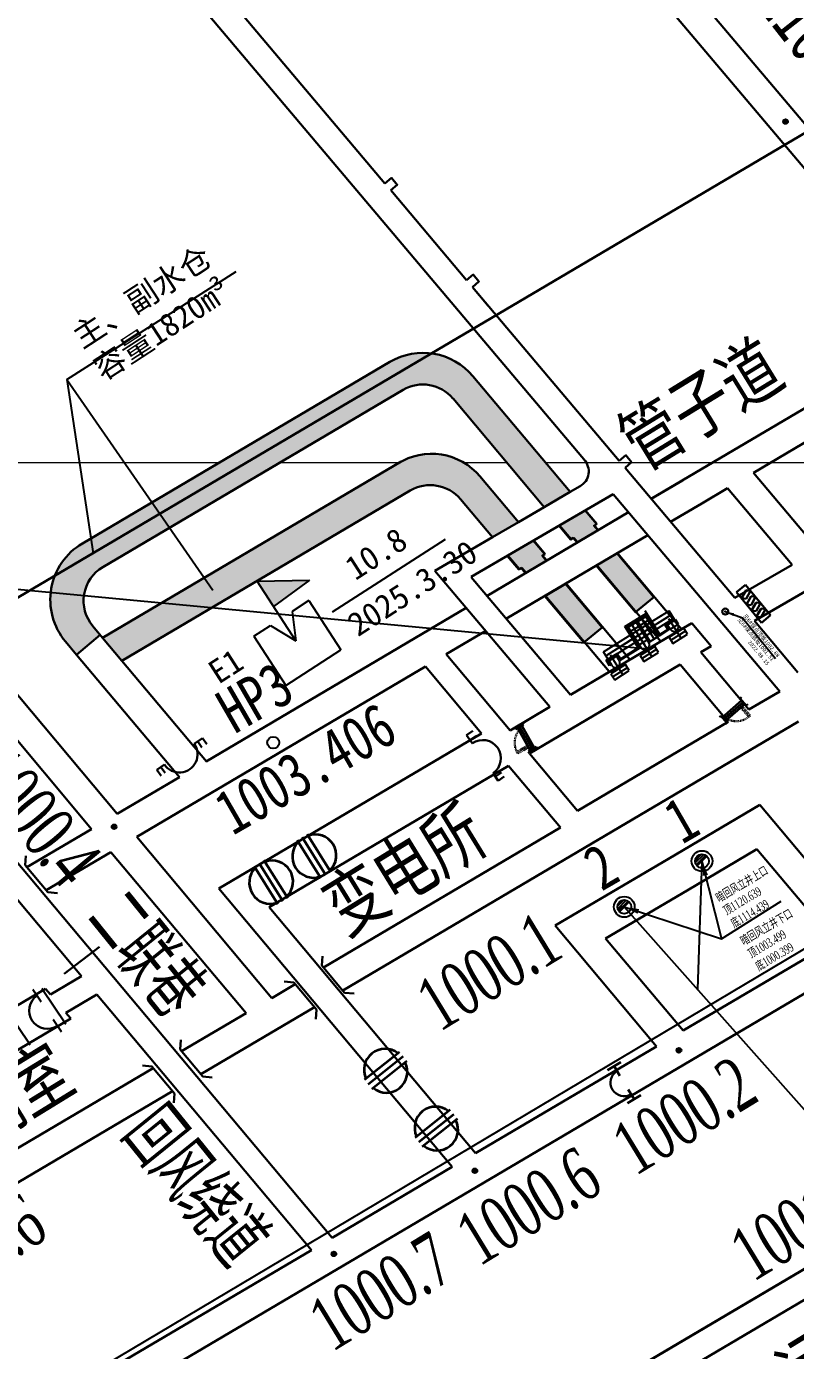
# Model space of a CAD drawing. Header units: millimetres. Extents: x 37412591 to 74834139, y 4258245 to 8527567.
# Drawn here: x 37415186.6 to 37415316.3, y 4259850.3 to 4260073.6 of the extents above; entities that cross this region are included whole.
import ezdxf
from ezdxf.enums import TextEntityAlignment as Align

# ---------------------------------------------------------------- set-up
doc = ezdxf.new("R2010")
doc.units = ezdxf.units.MM
for name, pattern in [('2X0_5', [2.5, 2, -0.5]), ('小点划线', [24, 20, -2, 0, -2]), ('小虚线', [3.5, 2, -1.5]), ('点划线', [46, 40, -3, 0, -3]), ('采区边界线', [15, 10, -2, 1, -2])]:
    doc.linetypes.add(name, pattern=pattern)
for name, color, linetype in [('0测量点名称', 7, 'Continuous'), ('16', 3, 'Continuous'), ('6号煤底板等高线', 7, 'Continuous'), ('GXYZ', 2, 'Continuous'), ('hyh井田开拓巷道', 7, 'Continuous'), ('JMD', 6, 'Continuous'), ('TK', 7, 'Continuous'), ('ZDH', 1, 'Continuous'), ('图例', 7, 'Continuous'), ('排水系统', 7, 'Continuous'), ('通风系统', 7, 'Continuous')]:
    doc.layers.add(name, color=color, linetype=linetype)
doc.layers.add('保安煤柱线', color=1, linetype='线圈线（保安煤柱线） ----0-----0----0-----0----0-----0--', lineweight=30)
doc.styles.get("Standard").update_dxf_attribs({"font": 'simfang.ttf', "width": 0.6667})
doc.styles.add('仿宋', font='', dxfattribs={"width": 0.707})
doc.styles.add('宋体', font='SimSun.ttf', dxfattribs={"height": 2})
doc.styles.add('标准', font='SimSun.ttf', dxfattribs={"width": 0.667})
doc.styles.get('仿宋').set_extended_font_data('FangSong_GB2312')
doc.linetypes.add('442', pattern='A,5,[175,AAA.SHX,S=1,R=90,X=0,Y=0],5', length=10)
doc.linetypes.add('447', pattern='A,8,-1,[148,AAA.SHX,S=1,R=0,X=0,Y=0],-1', length=10)
doc.linetypes.add('FENCELINE1', pattern='A,6.35,-2.54,[133,ltypeshp.shx,S=2.54,R=0,X=-2.54,Y=0],-2.54,25.4', length=36.83)
doc.linetypes.add('线圈线（保安煤柱线） ----0-----0----0-----0----0-----0--', pattern='A,14.5,-2,[133,ltypeshp.shx,S=0.5,R=0,X=0,Y=0],-3,25.4', length=44.9)
doc.dimstyles.new('ISO-25', dxfattribs={"dimtxt": 2.5, "dimasz": 2.5, "dimexe": 1.25, "dimexo": 0.625, "dimtad": 1, "dimtxsty": 'Standard', "dimcen": 2.5, "dimadec": 0, "dimazin": 0, "dimtfac": 1, "dimtmove": 0, "dimatfit": 3, "dimfxl": 1, "dimarcsym": 0})

# ---------------------------------------------------------------- blocks, each defined once
blk = doc.blocks.new('A$Cf50f979d')
h = blk.add_hatch(color=3)
h.dxf.hatch_style = 1
h.paths.add_polyline_path([(59.54, 45.69, -0.366455), (67.95, 44.25), (83.33, 25.93), (87.72, 28.49), (71.32, 48.01, 0.366547), (57.31, 50.41), (5.41, 19.79, 0.46352), (2.58, 3.25), (4.44, 1.02), (8.42, 4.37), (7.17, 5.87, -0.46352), (8.87, 15.79)])
h = blk.add_hatch(color=3)
h.dxf.hatch_style = 1
h.paths.add_polyline_path([(60.74, 28.7, -0.366574), (69.22, 27.25), (74.6, 20.85), (78.99, 23.4), (72.48, 31.14, 0.35592), (59.2, 33.6), (8.83, 3.88), (12.09, 0)])
h = blk.add_hatch(color=3)
h.dxf.hatch_style = 1
h.paths.add_polyline_path([(81.6, 20.29), (77.21, 17.74), (79.15, 15.43), (79.53, 15.75), (80.24, 14.91), (83.77, 16.92), (83.08, 17.75), (83.51, 18.01)])
h.paths.add_polyline_path([(92.25, 23.09), (90.33, 25.37), (85.95, 22.82), (87.88, 20.51), (88.32, 20.77), (88.97, 19.99), (92.47, 22.05), (91.81, 22.83)])
h = blk.add_hatch(color=3)
h.dxf.hatch_style = 1
h.paths.add_polyline_path([(87.03, 13.04), (83.54, 10.98), (90.15, 3.11), (93.21, 5.68)])
h.paths.add_polyline_path([(95.72, 18.17), (92.23, 16.11), (98.84, 8.24), (101.91, 10.81)])
at = {"color": 0, "lineweight": 30, "ltscale": 5}
blk.add_line((88.32, 20.77), (87.88, 20.51), dxfattribs=at)
blk.add_lwpolyline([(85.95, 22.82), (87.88, 20.51), (88.32, 20.77), (88.97, 19.99), (92.47, 22.05), (91.81, 22.83), (92.25, 23.09), (90.33, 25.37), (85.95, 22.82)])
at = {"elevation": -4909.12}
blk.add_lwpolyline([(77.21, 17.74), (79.15, 15.43), (79.53, 15.75), (80.24, 14.91), (83.77, 16.92), (83.08, 17.75), (83.51, 18.01), (81.6, 20.29), (77.21, 17.74)], dxfattribs=at)
at = {"color": 0, "lineweight": 30, "ltscale": 5, "elevation": 4910.12}
blk.add_lwpolyline([(92.23, 16.11), (98.84, 8.24), (101.91, 10.81), (95.72, 18.17), (92.23, 16.11)], dxfattribs=at)
at = {"color": 0, "lineweight": 30, "ltscale": 5}
blk.add_lwpolyline([(83.54, 10.98), (90.15, 3.11), (93.21, 5.68), (87.03, 13.04), (83.54, 10.98)], dxfattribs=at)
blk = doc.blocks.new('A$C0C37771A')
at = {"layer": 'JMD', "color": 1, "linetype": 'Continuous', "lineweight": 30}
for p, q in [((4.14, 4.68, -1.2), (3.39, 3.93, -1.2)), ((3.7, 4.24, -1.2), (4.25, 3.69, -1.2)), ((4.14, 4.68, -1.2), (4.69, 4.13, -1.2)), ((0.68, 1.22, -1.2), (0, 0.55, -1.2)), ((0, 0.55, -1.2), (0.54, 0, -1.2)), ((0.37, 0.91, -1.2), (0.91, 0.37, -1.2))]:
    blk.add_line(p, q, dxfattribs=at)
blk.add_arc((2.04, 2.58, -1.2), 1.92, 224.8776, 44.8776, dxfattribs=at)
blk = doc.blocks.new('A$C18BE6784')
at = {"layer": 'JMD', "linetype": 'Continuous', "lineweight": 30}
blk.add_hatch(color=30, dxfattribs=at).paths.add_polyline_path([(4.76, 3.31), (4.51, 3.62), (1.16, 0.82), (1.41, 0.52)])
at = {"layer": 'JMD', "color": 30, "linetype": '2X0_5', "lineweight": 30, "ltscale": 0.0001}
for p, q in [((0.25, 3.33, -0.01), (0, 3.13, -0.01)), ((1.33, 1.53, -0.01), (0, 3.13, -0.01)), ((1.58, 1.73, -0.01), (0.25, 3.33, -0.01))]:
    blk.add_line(p, q, dxfattribs=at)
at = {"layer": 'JMD', "color": 30, "linetype": 'Continuous', "lineweight": 30}
for p, q in [((4.24, 3.95, -0.01), (0.88, 1.15, -0.01)), ((4.51, 3.62, 0), (1.16, 0.82)), ((4.76, 3.31, -0.01), (1.41, 0.52, -0.01)), ((2.64, 2.08, -0.01), (2.38, 2.4, -0.01)), ((2.95, 2.34, -0.01), (2.68, 2.65, -0.01)), ((3.24, 2.58, -0.01), (2.98, 2.9, -0.01)), ((3.54, 2.83, -0.01), (3.27, 3.14, -0.01)), ((3.83, 3.07, -0.01), (3.57, 3.39, -0.01)), ((4.12, 3.32, -0.01), (3.86, 3.63, -0.01)), ((3.99, 4.24, 0), (4.19, 4.41, 0)), ((4.99, 3.05, 0), (3.99, 4.24, 0)), ((4.42, 3.56, -0.01), (4.15, 3.88, -0.01)), ((5.21, 3.23, 0), (4.99, 3.05, 0)), ((0.66, 1.42), (0.38, 1.18)), ((1.66, 0.22), (0.66, 1.42)), ((1.45, 1.09, -0.01), (1.19, 1.41, -0.01)), ((1.39, 0), (1.66, 0.22)), ((1.75, 1.33, -0.01), (1.48, 1.65, -0.01)), ((2.04, 1.58, -0.01), (1.78, 1.9, -0.01)), ((2.34, 1.82, -0.01), (2.07, 2.14, -0.01))]:
    blk.add_line(p, q, dxfattribs=at)
at = {"layer": 'JMD', "color": 30, "linetype": '2X0_5', "lineweight": 30, "ltscale": 0.0001}
blk.add_arc((2.3, 0.56, -0.01), 3.45, 63.0644, 126.468, dxfattribs=at)
blk = doc.blocks.new('A$C26DC1665')
at = {"layer": 'JMD', "color": 5, "linetype": 'Continuous', "lineweight": 30}
for p, q in [((0, 1.41), (4.73, 4.29)), ((4.73, 4.29), (5.59, 2.89)), ((0.95, 1.99), (0.76, 1.37)), ((0.86, 0), (5.59, 2.89)), ((0.95, 1.99), (1.99, 1.2)), ((1.89, 2.56), (1.71, 1.94)), ((1.71, 1.94), (2.75, 1.15)), ((1.89, 2.56), (2.93, 1.77)), ((2.84, 3.14), (2.65, 2.52)), ((2.65, 2.52), (3.7, 1.73)), ((2.84, 3.14), (3.88, 2.35)), ((3.78, 3.72), (3.6, 3.1)), ((3.6, 3.1), (4.64, 2.31)), ((3.88, 2.35), (3.7, 1.73)), ((3.78, 3.72), (4.82, 2.93)), ((4.82, 2.93), (4.64, 2.31)), ((0, 1.41), (0.86, 0)), ((0.76, 1.37), (1.81, 0.58)), ((1.99, 1.2), (1.81, 0.58)), ((2.93, 1.77), (2.75, 1.15))]:
    blk.add_line(p, q, dxfattribs=at)
blk = doc.blocks.new('A$C03391366')
at = {"color": 0, "ltscale": 0.8}
blk.add_blockref('A$C26DC1665', (0, 0), dxfattribs=at)
blk = doc.blocks.new('A$C15bb5dd6')
at = {"ltscale": 0.5}
h = blk.add_hatch(color=1, dxfattribs=at)
h.dxf.hatch_style = 1
h.paths.add_polyline_path([(13.8, 10.59), (9.76, 7.5), (14.67, 1.8)])
at = {"color": 0, "ltscale": 0.5}
for p, q in [((4.49, 10.44), (-3.38, 4.39)), ((4.49, 10.44), (6.54, 7.76)), ((6.54, 7.76), (4.28, 3.29)), ((-3.38, 4.39), (3.38, -4.39)), ((9.19, 4.32), (4.28, 3.29)), ((11.24, 1.65), (9.19, 4.32)), ((11.24, 1.65), (3.38, -4.39))]:
    blk.add_line(p, q, dxfattribs=at)
at = {"color": 1, "ltscale": 0.5}
for p, q in [((4.28, 3.29), (13.8, 10.59)), ((13.8, 10.59), (14.67, 1.8)), ((14.67, 1.8), (9.76, 7.5))]:
    blk.add_line(p, q, dxfattribs=at)
blk = doc.blocks.new('A$C2A686CFF')
at = {"layer": 'JMD', "color": 1, "linetype": 'Continuous', "lineweight": 30}
for p, q in [((12.2, 30.1, 0), (0, 30.1, 0)), ((6.1, 30.1, 0), (6.1, 21.3, 0)), ((6.1, 8.8, 0), (6.1, 0, 0)), ((12.2, 0, 0), (0, 0, 0))]:
    blk.add_line(p, q, dxfattribs=at)
blk.add_arc((6.1, 15, 0), 10.6, 270, 90, dxfattribs=at)

msp = doc.modelspace()

# ---------------------------------------------------------------- hatches: boundary and pattern name
at = {"linetype": '447', "ltscale": 0.5}
h = msp.add_hatch(color=0, dxfattribs=at)
h.dxf.hatch_style = 1
h.paths.add_polyline_path([(37415314.25, 4260057.55, 1), (37415315.04, 4260057.55, 1)])
h = msp.add_hatch()
h.set_pattern_fill('ANGLE', color=256)
h.set_pattern_definition([(0, (0, 0), (0, 6.985), [5.08, -1.905]), (90, (0, 0), (-6.985, 4e-16), [5.08, -1.905])])
h.paths.add_polyline_path([(37415301.44, 4259978.63, 1), (37415302.54, 4259978.63, 1)])
h = msp.add_hatch(color=0, dxfattribs=at)
h.dxf.hatch_style = 1
h.paths.add_polyline_path([(37415200.93, 4259938.6, 1), (37415201.73, 4259938.6, 1)])
h = msp.add_hatch(color=0, dxfattribs=at)
h.dxf.hatch_style = 1
h.paths.add_polyline_path([(37415296.27, 4259900.9, 1), (37415297.06, 4259900.9, 1)])
h = msp.add_hatch(color=0, dxfattribs=at)
h.dxf.hatch_style = 1
h.paths.add_polyline_path([(37415261.82, 4259880.58, 1), (37415262.62, 4259880.58, 1)])
h = msp.add_hatch(color=0, dxfattribs=at)
h.dxf.hatch_style = 1
h.paths.add_polyline_path([(37415238.05, 4259866.55, 1), (37415238.84, 4259866.55, 1)])
at = {"layer": '6号煤底板等高线'}
h = msp.add_hatch(dxfattribs=at)
h.set_pattern_fill('ANSI31', color=256, scale=0.1)
h.set_pattern_definition([(45, (13.10173, 7.723), (-0.2245064030267, 0.2245064030267), [])])
h.paths.add_polyline_path([(37415301.36, 4259933.65, 0.668179), (37415299.37, 4259932.82, 0.198912), (37415299.71, 4259932)])
h = msp.add_hatch(dxfattribs=at)
h.set_pattern_fill('ANSI31', color=256, scale=0.1)
h.set_pattern_definition([(45, (0, 0), (-0.2245064030267, 0.2245064030267), [])])
h.paths.add_polyline_path([(37415288.26, 4259925.93, 0.668179), (37415286.27, 4259925.1, 0.198912), (37415286.61, 4259924.28)])

# ---------------------------------------------------------------- linework, layer by layer
at = {"color": 0, "lineweight": 30, "ltscale": 5}
for p, q in [((37414711.89, 4260524.38, 4910.12), (37415201.88, 4259940.77, 4910.12)), ((37415195.98, 4259986.39, 4910.12), (37415247.88, 4260017.01, 4910.12)), ((37415261.89, 4260014.61, 4910.12), (37415278.29, 4259995.09, 4910.12)), ((37415273.91, 4259992.53), (37415258.53, 4260010.85)), ((37415199.4, 4259970.48, 4910.12), (37415249.77, 4260000.2, 4910.12)), ((37415269.56, 4259990), (37415263.05, 4259997.74)), ((37415331.4, 4259971.91), (37415309.24, 4259998.31)), ((37415202.66, 4259966.6, 4910.12), (37415251.31, 4259995.31, 4910.12)), ((37415315.75, 4259982.78, 2753.31), (37415304.87, 4259995.73, 3832.1)), ((37415265.18, 4259987.44, -4910.12), (37415259.79, 4259993.85, -4910.12)), ((37415282.82, 4259989.69), (37415280.9, 4259991.97)), ((37415278.45, 4259987.11), (37415276.52, 4259989.42)), ((37415282.82, 4259989.69), (37415282.38, 4259989.43)), ((37415283.04, 4259988.65), (37415282.38, 4259989.43)), ((37415274.08, 4259984.61, -4910.12), (37415272.17, 4259986.89, -4910.12)), ((37415279.54, 4259986.59), (37415278.89, 4259987.37)), ((37415269.72, 4259982.03, -4910.12), (37415267.78, 4259984.34, -4910.12)), ((37415274.08, 4259984.61, -4910.12), (37415273.65, 4259984.35, -4910.12)), ((37415274.3, 4259983.57, -4910.12), (37415273.65, 4259984.35, -4910.12)), ((37415286.29, 4259984.77, 4910.12), (37415297.08, 4259971.92, 4910.12)), ((37415270.15, 4259982.29, -4910.12), (37415269.72, 4259982.03, -4910.12)), ((37415270.81, 4259981.51, -4910.12), (37415270.15, 4259982.29, -4910.12)), ((37415293.59, 4259969.86, 4910.12), (37415282.8, 4259982.71, 4910.12)), ((37415306.1, 4259977.2, 2753.31), (37415315.75, 4259982.78, 2753.31)), ((37415277.56, 4259979.69), (37415288.34, 4259966.84)), ((37415309.38, 4259973.32, 2753.31), (37415319.01, 4259978.9, 2753.31)), ((37415284.85, 4259964.78), (37415274.06, 4259977.63)), ((37415216.9, 4259949.64), (37415260.77, 4259975.52)), ((37415197.73, 4259972.47, 4910.12), (37415199.4, 4259970.48, 4910.12)), ((37415278.37, 4259960.88, 4910.12), (37415297.08, 4259971.92, 4910.12)), ((37415298.83, 4259972.96, 4910.12), (37415302.11, 4259969.08, 4910.12)), ((37415193.15, 4259969.85, 4910.12), (37415195.01, 4259967.62, 4910.12)), ((37415198.99, 4259970.97, 4910.12), (37415195.01, 4259967.62, 4910.12)), ((37415199.4, 4259970.48, 4910.12), (37415202.66, 4259966.6, 4910.12)), ((37415195.01, 4259967.62, 4910.12), (37415212.36, 4259946.96, 4910.12)), ((37415257.36, 4259967.7, 4910.12), (37415268.15, 4259954.85, 4910.12)), ((37415308.46, 4259958.37, 4910.12), (37415300.34, 4259968.04, 4910.12)), ((37415202.66, 4259966.6, 4910.12), (37415216.91, 4259949.63, 4910.12)), ((37415253.86, 4259965.64, 4910.12), (37415263.35, 4259954.34, 4910.12)), ((37415304.96, 4259956.31, 4910.12), (37415296.85, 4259965.98, 4910.12)), ((37415180.49, 4259958.48, 4910.12), (37415197.52, 4259938.2, 4910.12)), ((37415271.41, 4259950.97, 4910.12), (37415279.52, 4259941.3, 4910.12)), ((37415267.91, 4259948.91, 4910.12), (37415276.68, 4259938.46, 4910.12)), ((37415201.88, 4259940.77, 4910.12), (37415212.36, 4259946.96, 4910.12)), ((37415171.02, 4259942.97), (37415195.85, 4259913.41)), ((37415175.53, 4259943.82), (37415238.13, 4259869.27)), ((37415205.15, 4259936.89, 1), (37415227.97, 4259909.72, 1)), ((37415200.78, 4259934.32, 1), (37415223.6, 4259907.14, 1)), ((37415298.03, 4259927.87), (37415309.82, 4259934.82)), ((37415309.82, 4259934.82), (37415322.87, 4259919.27)), ((37415219, 4259928.17), (37415258.41, 4259881.23)), ((37415284.25, 4259919.74), (37415298.03, 4259927.87)), ((37415227.49, 4259925.06), (37415262.34, 4259883.55)), ((37415297.39, 4259904.24), (37415284.25, 4259919.74)), ((37415322.87, 4259919.27), (37415297.39, 4259904.24)), ((37415189.79, 4259911.28, 4910.12), (37415190.6, 4259910.31, 4910.12)), ((37415198.45, 4259910.3), (37415234.63, 4259867.21)), ((37415193.21, 4259907.21, 4910.12), (37415194.03, 4259906.24, 4910.12)), ((37415238.13, 4259869.27), (37415258.41, 4259881.23)), ((37415183.38, 4259837.01, 45324.38), (37415234.63, 4259867.21))]:
    msp.add_line(p, q, dxfattribs=at)
at = {"color": 7, "ltscale": 0.005}
for p, q in [((37415193.37, 4260014.03), (37415221.93, 4260032.25)), ((37415193.37, 4260014.03), (37415197.83, 4259984.68)), ((37415193.37, 4260014.03), (37415218, 4259978.51)), ((37415319.17, 4259889.36, -8223.73), (37415287.43, 4259925.1, 2455.06))]:
    msp.add_line(p, q, dxfattribs=at)
at = {"lineweight": 30, "ltscale": 5}
msp.add_line((37415250.11, 4260012.29, 4910.12), (37415199.44, 4259982.39, 4910.12), dxfattribs=at)
at = {"linetype": 'ByBlock', "lineweight": 20}
for p, q in [((37415219.04, 4260000, 4910.12), (37412646.51, 4260000, 4910.12)), ((37415249.41, 4260000, 4910.12), (37415229.27, 4260000, 4910.12)), ((37415267.63, 4260000, 4910.12), (37415260.39, 4260000, 4910.12)), ((37416981.26, 4260000, 4910.12), (37415274.16, 4260000, 4910.12))]:
    msp.add_line(p, q, dxfattribs=at)
at = {"color": 0, "linetype": 'ByBlock', "lineweight": -2, "ltscale": 0.2}
msp.add_line((37415283.9, 4259968.09, 4910.12), (37415293.69, 4259974.22, 4910.12), dxfattribs=at)
at = {"color": 0, "ltscale": 0.2}
for p, q in [((37415283.9, 4259968.09, 4910.12), (37415293.69, 4259974.22, 4910.12)), ((37415287.58, 4259972.29, 4910.12), (37415291.23, 4259974.57, 4910.12)), ((37415287.58, 4259972.29, 4910.12), (37415291.23, 4259974.57, 4910.12)), ((37415291.82, 4259973.05, 4910.12), (37415295, 4259975.04, 4910.12)), ((37415294.48, 4259972.95, 4910.12), (37415284.69, 4259966.82, 4910.12)), ((37415294.48, 4259972.95, 4910.12), (37415284.69, 4259966.82, 4910.12)), ((37415289.78, 4259968.77, 4910.12), (37415287.53, 4259972.37, 4910.12)), ((37415289.78, 4259968.77, 4910.12), (37415287.53, 4259972.37, 4910.12)), ((37415288.17, 4259971.35, 4910.12), (37415287.53, 4259972.37, 4910.12)), ((37415292.15, 4259967.24, 4910.12), (37415288.6, 4259972.92, 4910.12)), ((37415292.49, 4259970.29, 4910.12), (37415290.21, 4259973.93, 4910.12)), ((37415295.8, 4259973.77, 4910.12), (37415294.48, 4259972.95, 4910.12)), ((37415295.8, 4259973.77, 4910.12), (37415294.48, 4259972.95, 4910.12)), ((37415284.69, 4259966.82, 4910.12), (37415283.9, 4259968.09, 4910.12)), ((37415284.69, 4259966.82, 4910.12), (37415283.9, 4259968.09, 4910.12))]:
    msp.add_line(p, q, dxfattribs=at)
at = {"color": 0, "linetype": '采区边界线', "ltscale": 0.5}
msp.add_line((37415284.29, 4259967.46, 4910.12), (37415295.4, 4259974.41, 4910.12), dxfattribs=at)
at = {"color": 0, "ltscale": 0.5}
for p, q in [((37415284.29, 4259967.46, 4910.12), (37415295.4, 4259974.41, 4910.12)), ((37415294.96, 4259972.84, 4910.12), (37415294.78, 4259973.13, 4910.12)), ((37415295.73, 4259973.32, 4910.12), (37415295.54, 4259973.61, 4910.12)), ((37415285.87, 4259967.2, 4910.12), (37415285.71, 4259967.46, 4910.12)), ((37415285.11, 4259966.73, 4910.12), (37415284.95, 4259966.98, 4910.12))]:
    msp.add_line(p, q, dxfattribs=at)
at = {"color": 0, "linetype": 'Continuous'}
for p, q in [((37415287.53, 4259972.37, 4910.12), (37415291.17, 4259974.65, 4910.12)), ((37415287.94, 4259972.28, 4910.12), (37415291.08, 4259974.24, 4910.12)), ((37415291.81, 4259973.64, 4910.12), (37415290.95, 4259975.01, 4910.12)), ((37415291.08, 4259974.24, 4910.12), (37415293.25, 4259970.76, 4910.12)), ((37415291.17, 4259974.65, 4910.12), (37415293.43, 4259971.05, 4910.12)), ((37415290.12, 4259968.8, 4910.12), (37415287.94, 4259972.28, 4910.12)), ((37415294.23, 4259972.79, 4910.12), (37415295.8, 4259973.77, 4910.12)), ((37415294.79, 4259971.9, 4910.12), (37415294.23, 4259972.79, 4910.12)), ((37415294.57, 4259972.71, 4910.12), (37415296.01, 4259973.61, 4910.12)), ((37415295.08, 4259971.91, 4910.12), (37415294.57, 4259972.71, 4910.12)), ((37415297.48, 4259972.11, 4910.12), (37415295, 4259970.56, 4910.12)), ((37415297.48, 4259972.11, 4910.12), (37415295, 4259970.56, 4910.12)), ((37415296.01, 4259973.61, 4910.12), (37415296.52, 4259972.81, 4910.12)), ((37415296.01, 4259973.61, 4910.12), (37415296.52, 4259972.81, 4910.12)), ((37415298.12, 4259971.09, 4910.12), (37415297.48, 4259972.11, 4910.12)), ((37415298.12, 4259971.09, 4910.12), (37415297.48, 4259972.11, 4910.12)), ((37415291.73, 4259969.99, 4910.12), (37415291.48, 4259969.83, 4910.12)), ((37415294.79, 4259971.9, 4910.12), (37415293.43, 4259971.05, 4910.12)), ((37415295, 4259970.56, 4910.12), (37415295.64, 4259969.54, 4910.12)), ((37415295, 4259970.56, 4910.12), (37415295.64, 4259969.54, 4910.12)), ((37415295.64, 4259969.54, 4910.12), (37415298.12, 4259971.09, 4910.12)), ((37415295.64, 4259969.54, 4910.12), (37415298.12, 4259971.09, 4910.12)), ((37415284.37, 4259966.68, 4910.12), (37415286.23, 4259967.85, 4910.12)), ((37415284.71, 4259966.6, 4910.12), (37415286.15, 4259967.5, 4910.12)), ((37415286.23, 4259967.85, 4910.12), (37415286.82, 4259966.91, 4910.12)), ((37415289.78, 4259968.77, 4910.12), (37415286.82, 4259966.91, 4910.12)), ((37415292.56, 4259969.03, 4910.12), (37415290.09, 4259967.48, 4910.12)), ((37415290.09, 4259967.48, 4910.12), (37415290.72, 4259966.47, 4910.12)), ((37415290.72, 4259966.47, 4910.12), (37415293.2, 4259968.02, 4910.12)), ((37415293.2, 4259968.02, 4910.12), (37415292.56, 4259969.03, 4910.12)), ((37415284.95, 4259965.75, 4910.12), (37415284.37, 4259966.68, 4910.12)), ((37415285.24, 4259965.75, 4910.12), (37415284.71, 4259966.6, 4910.12)), ((37415287.65, 4259965.96, 4910.12), (37415285.17, 4259964.41, 4910.12)), ((37415288.28, 4259964.94, 4910.12), (37415287.65, 4259965.96, 4910.12)), ((37415285.17, 4259964.41, 4910.12), (37415285.81, 4259963.39, 4910.12)), ((37415285.81, 4259963.39, 4910.12), (37415288.28, 4259964.94, 4910.12))]:
    msp.add_line(p, q, dxfattribs=at)
at = {"color": 0}
for p, q in [((37415287.53, 4259972.37, 4910.12), (37415291.17, 4259974.65, 4910.12)), ((37415287.94, 4259972.28, 4910.12), (37415291.08, 4259974.24, 4910.12)), ((37415291.81, 4259973.64, 4910.12), (37415290.95, 4259975.01, 4910.12)), ((37415293.25, 4259970.76, 4910.12), (37415291.08, 4259974.24, 4910.12)), ((37415293.25, 4259970.76, 4910.12), (37415291.08, 4259974.24, 4910.12)), ((37415291.08, 4259974.24, 4910.12), (37415293.25, 4259970.76, 4910.12)), ((37415291.17, 4259974.65, 4910.12), (37415293.43, 4259971.05, 4910.12)), ((37415287.94, 4259972.28, 4910.12), (37415290.04, 4259968.93, 4910.12)), ((37415287.94, 4259972.28, 4910.12), (37415290.04, 4259968.93, 4910.12)), ((37415290.12, 4259968.8, 4910.12), (37415287.94, 4259972.28, 4910.12)), ((37415288.08, 4259972.25, 4910.12), (37415289.44, 4259973.09, 4910.12)), ((37415288.08, 4259972.25, 4910.12), (37415289.44, 4259973.09, 4910.12)), ((37415288.08, 4259972.25, 4910.12), (37415290.2, 4259968.85, 4910.12)), ((37415288.08, 4259972.25, 4910.12), (37415290.2, 4259968.85, 4910.12)), ((37415291.56, 4259969.7, 4910.12), (37415289.44, 4259973.09, 4910.12)), ((37415291.56, 4259969.7, 4910.12), (37415289.44, 4259973.09, 4910.12)), ((37415289.69, 4259973.25, 4910.12), (37415291.05, 4259974.1, 4910.12)), ((37415289.69, 4259973.25, 4910.12), (37415291.05, 4259974.1, 4910.12)), ((37415291.81, 4259969.86, 4910.12), (37415289.69, 4259973.25, 4910.12)), ((37415291.81, 4259969.86, 4910.12), (37415289.69, 4259973.25, 4910.12)), ((37415293.17, 4259970.71, 4910.12), (37415291.05, 4259974.1, 4910.12)), ((37415293.17, 4259970.71, 4910.12), (37415291.05, 4259974.1, 4910.12)), ((37415294.23, 4259972.79, 4910.12), (37415295.8, 4259973.77, 4910.12)), ((37415294.79, 4259971.9, 4910.12), (37415294.23, 4259972.79, 4910.12)), ((37415294.57, 4259972.71, 4910.12), (37415296.01, 4259973.61, 4910.12)), ((37415294.57, 4259972.71, 4910.12), (37415296.01, 4259973.61, 4910.12)), ((37415294.57, 4259972.71, 4910.12), (37415296.01, 4259973.61, 4910.12)), ((37415295.08, 4259971.91, 4910.12), (37415294.57, 4259972.71, 4910.12)), ((37415294.71, 4259972.68, 4910.12), (37415295.98, 4259973.48, 4910.12)), ((37415294.71, 4259972.68, 4910.12), (37415295.98, 4259973.48, 4910.12)), ((37415295.19, 4259971.92, 4910.12), (37415294.71, 4259972.68, 4910.12)), ((37415295.19, 4259971.92, 4910.12), (37415294.71, 4259972.68, 4910.12)), ((37415297.07, 4259970.32, 4910.12), (37415294.96, 4259973.69, 4910.12)), ((37415297.48, 4259972.11, 4910.12), (37415295, 4259970.56, 4910.12)), ((37415297.48, 4259972.11, 4910.12), (37415295, 4259970.56, 4910.12)), ((37415295.98, 4259973.48, 4910.12), (37415296.46, 4259972.71, 4910.12)), ((37415295.98, 4259973.48, 4910.12), (37415296.46, 4259972.71, 4910.12)), ((37415296.01, 4259973.61, 4910.12), (37415296.52, 4259972.81, 4910.12)), ((37415296.01, 4259973.61, 4910.12), (37415296.52, 4259972.81, 4910.12)), ((37415298.12, 4259971.09, 4910.12), (37415297.48, 4259972.11, 4910.12)), ((37415298.12, 4259971.09, 4910.12), (37415297.48, 4259972.11, 4910.12)), ((37415290.29, 4259971.74, 4910.12), (37415290.54, 4259971.9, 4910.12)), ((37415290.29, 4259971.74, 4910.12), (37415290.54, 4259971.9, 4910.12)), ((37415290.76, 4259970.98, 4910.12), (37415291.02, 4259971.13, 4910.12)), ((37415290.76, 4259970.98, 4910.12), (37415291.02, 4259971.13, 4910.12)), ((37415291.73, 4259969.99, 4910.12), (37415291.48, 4259969.83, 4910.12)), ((37415291.81, 4259969.86, 4910.12), (37415293.17, 4259970.71, 4910.12)), ((37415291.81, 4259969.86, 4910.12), (37415293.17, 4259970.71, 4910.12)), ((37415294.79, 4259971.9, 4910.12), (37415293.43, 4259971.05, 4910.12)), ((37415295, 4259970.56, 4910.12), (37415295.64, 4259969.54, 4910.12)), ((37415295, 4259970.56, 4910.12), (37415295.64, 4259969.54, 4910.12)), ((37415295.64, 4259969.54, 4910.12), (37415298.12, 4259971.09, 4910.12)), ((37415295.64, 4259969.54, 4910.12), (37415298.12, 4259971.09, 4910.12)), ((37415284.37, 4259966.68, 4910.12), (37415286.23, 4259967.85, 4910.12)), ((37415286.15, 4259967.5, 4910.12), (37415284.71, 4259966.6, 4910.12)), ((37415284.71, 4259966.6, 4910.12), (37415286.15, 4259967.5, 4910.12)), ((37415286.15, 4259967.5, 4910.12), (37415284.71, 4259966.6, 4910.12)), ((37415287.24, 4259964.17, 4910.12), (37415285.13, 4259967.54, 4910.12)), ((37415286.69, 4259966.65, 4910.12), (37415286.15, 4259967.5, 4910.12)), ((37415286.69, 4259966.65, 4910.12), (37415286.15, 4259967.5, 4910.12)), ((37415286.23, 4259967.85, 4910.12), (37415286.82, 4259966.91, 4910.12)), ((37415289.78, 4259968.77, 4910.12), (37415286.82, 4259966.91, 4910.12)), ((37415292.56, 4259969.03, 4910.12), (37415290.09, 4259967.48, 4910.12)), ((37415290.09, 4259967.48, 4910.12), (37415290.72, 4259966.47, 4910.12)), ((37415290.72, 4259966.47, 4910.12), (37415293.2, 4259968.02, 4910.12)), ((37415293.2, 4259968.02, 4910.12), (37415292.56, 4259969.03, 4910.12)), ((37415284.95, 4259965.75, 4910.12), (37415284.37, 4259966.68, 4910.12)), ((37415285.24, 4259965.75, 4910.12), (37415284.71, 4259966.6, 4910.12)), ((37415286.12, 4259967.36, 4910.12), (37415284.85, 4259966.57, 4910.12)), ((37415286.12, 4259967.36, 4910.12), (37415284.85, 4259966.57, 4910.12)), ((37415284.85, 4259966.57, 4910.12), (37415285.33, 4259965.8, 4910.12)), ((37415284.85, 4259966.57, 4910.12), (37415285.33, 4259965.8, 4910.12)), ((37415287.65, 4259965.96, 4910.12), (37415285.17, 4259964.41, 4910.12)), ((37415286.6, 4259966.6, 4910.12), (37415286.12, 4259967.36, 4910.12)), ((37415286.6, 4259966.6, 4910.12), (37415286.12, 4259967.36, 4910.12)), ((37415288.28, 4259964.94, 4910.12), (37415287.65, 4259965.96, 4910.12)), ((37415285.17, 4259964.41, 4910.12), (37415285.81, 4259963.39, 4910.12)), ((37415285.81, 4259963.39, 4910.12), (37415288.28, 4259964.94, 4910.12))]:
    msp.add_line(p, q, dxfattribs=at)
at = {"color": 0, "ltscale": 30}
for p, q in [((37415290.75, 4259973.91, 4910.12), (37415290.59, 4259974.17, 4910.12)), ((37415290.75, 4259973.91, 4910.12), (37415290.59, 4259974.17, 4910.12)), ((37415288.38, 4259972.43, 4910.12), (37415288.22, 4259972.69, 4910.12)), ((37415288.38, 4259972.43, 4910.12), (37415288.22, 4259972.69, 4910.12)), ((37415289.14, 4259972.91, 4910.12), (37415288.98, 4259973.16, 4910.12)), ((37415289.14, 4259972.91, 4910.12), (37415288.98, 4259973.16, 4910.12)), ((37415289.99, 4259973.43, 4910.12), (37415289.83, 4259973.69, 4910.12)), ((37415289.99, 4259973.43, 4910.12), (37415289.83, 4259973.69, 4910.12))]:
    msp.add_line(p, q, dxfattribs=at)
at = {"color": 0, "linetype": 'ByBlock', "ltscale": 0.2}
msp.add_line((37415291.82, 4259973.05, 4910.12), (37415295, 4259975.04, 4910.12), dxfattribs=at)
at = {"color": 0, "linetype": '小点划线', "ltscale": 0.25}
for p, q in [((37415288.49, 4259971.59, 4910.12), (37415289.81, 4259972.41, 4910.12)), ((37415290.15, 4259972.62, 4910.12), (37415291.42, 4259973.42, 4910.12)), ((37415289.94, 4259969.28, 4910.12), (37415291.29, 4259970.13, 4910.12)), ((37415297.84, 4259971.63, 4910.12), (37415295.25, 4259970.01, 4910.12)), ((37415292.93, 4259968.55, 4910.12), (37415290.33, 4259966.93, 4910.12)), ((37415288.01, 4259965.48, 4910.12), (37415285.41, 4259963.85, 4910.12))]:
    msp.add_line(p, q, dxfattribs=at)
at = {"color": 0, "ltscale": 0.25}
for p, q in [((37415288.49, 4259971.59, 4910.12), (37415289.81, 4259972.41, 4910.12)), ((37415290.15, 4259972.62, 4910.12), (37415291.42, 4259973.42, 4910.12)), ((37415289.94, 4259969.28, 4910.12), (37415291.29, 4259970.13, 4910.12)), ((37415297.84, 4259971.63, 4910.12), (37415295.25, 4259970.01, 4910.12)), ((37415292.93, 4259968.55, 4910.12), (37415290.33, 4259966.93, 4910.12)), ((37415288.01, 4259965.48, 4910.12), (37415285.41, 4259963.85, 4910.12))]:
    msp.add_line(p, q, dxfattribs=at)
at = {"color": 0, "linetype": '采区边界线', "ltscale": 0.2}
for p, q in [((37415292.15, 4259967.24, 4910.12), (37415288.6, 4259972.92, 4910.12)), ((37415292.49, 4259970.29, 4910.12), (37415290.21, 4259973.93, 4910.12))]:
    msp.add_line(p, q, dxfattribs=at)
at = {"color": 0, "ltscale": 18}
for p, q in [((37415289.73, 4259972.63, 4910.12), (37415289.98, 4259972.79, 4910.12)), ((37415289.73, 4259972.63, 4910.12), (37415289.98, 4259972.79, 4910.12)), ((37415289.81, 4259972.49, 4910.12), (37415290.07, 4259972.65, 4910.12)), ((37415289.81, 4259972.49, 4910.12), (37415290.07, 4259972.65, 4910.12)), ((37415289.89, 4259972.38, 4910.12), (37415290.14, 4259972.53, 4910.12)), ((37415289.89, 4259972.38, 4910.12), (37415290.14, 4259972.53, 4910.12)), ((37415289.97, 4259972.24, 4910.12), (37415290.23, 4259972.4, 4910.12)), ((37415289.97, 4259972.24, 4910.12), (37415290.23, 4259972.4, 4910.12)), ((37415295.19, 4259971.92, 4910.12), (37415296.46, 4259972.71, 4910.12)), ((37415295.19, 4259971.92, 4910.12), (37415296.46, 4259972.71, 4910.12)), ((37415290.4, 4259971.55, 4910.12), (37415290.66, 4259971.71, 4910.12)), ((37415290.4, 4259971.55, 4910.12), (37415290.66, 4259971.71, 4910.12)), ((37415290.49, 4259971.42, 4910.12), (37415290.74, 4259971.57, 4910.12)), ((37415290.49, 4259971.42, 4910.12), (37415290.74, 4259971.57, 4910.12)), ((37415290.56, 4259971.3, 4910.12), (37415290.82, 4259971.46, 4910.12)), ((37415290.56, 4259971.3, 4910.12), (37415290.82, 4259971.46, 4910.12)), ((37415290.65, 4259971.16, 4910.12), (37415290.9, 4259971.32, 4910.12)), ((37415290.65, 4259971.16, 4910.12), (37415290.9, 4259971.32, 4910.12)), ((37415291.38, 4259969.99, 4910.12), (37415291.63, 4259970.15, 4910.12)), ((37415291.38, 4259969.99, 4910.12), (37415291.63, 4259970.15, 4910.12)), ((37415291.46, 4259969.86, 4910.12), (37415291.71, 4259970.02, 4910.12)), ((37415291.46, 4259969.86, 4910.12), (37415291.71, 4259970.02, 4910.12))]:
    msp.add_line(p, q, dxfattribs=at)
at = {"color": 0, "ltscale": 5}
for p, q in [((37415295.08, 4259971.91, 4910.12), (37415293.25, 4259970.76, 4910.12)), ((37415295.08, 4259971.91, 4910.12), (37415293.25, 4259970.76, 4910.12)), ((37415295.16, 4259971.96, 4910.12), (37415295.16, 4259971.96, 4910.12)), ((37415295.16, 4259971.96, 4910.12), (37415295.16, 4259971.96, 4910.12)), ((37415293.17, 4259970.71, 4910.12), (37415291.56, 4259969.7, 4910.12)), ((37415293.17, 4259970.71, 4910.12), (37415291.56, 4259969.7, 4910.12)), ((37415290.12, 4259968.8, 4910.12), (37415286.69, 4259966.65, 4910.12)), ((37415290.12, 4259968.8, 4910.12), (37415286.69, 4259966.65, 4910.12))]:
    msp.add_line(p, q, dxfattribs=at)
at = {"color": 0, "linetype": '小虚线', "ltscale": 0.5}
for p, q in [((37415294.96, 4259972.84, 4910.12), (37415294.78, 4259973.13, 4910.12)), ((37415295.73, 4259973.32, 4910.12), (37415295.54, 4259973.61, 4910.12)), ((37415285.87, 4259967.2, 4910.12), (37415285.71, 4259967.46, 4910.12)), ((37415285.11, 4259966.73, 4910.12), (37415284.95, 4259966.98, 4910.12))]:
    msp.add_line(p, q, dxfattribs=at)
at = {"color": 0, "linetype": '点划线'}
for p, q in [((37415297.07, 4259970.32, 4910.12), (37415294.96, 4259973.69, 4910.12)), ((37415287.24, 4259964.17, 4910.12), (37415285.13, 4259967.54, 4910.12))]:
    msp.add_line(p, q, dxfattribs=at)
at = {"color": 0, "lineweight": 30, "ltscale": 5, "flags": 128}
for points in [[(37415291.88, 4259993.87), (37415331.44, 4260017.22)], [(37415309.24, 4259998.31), (37415321.8, 4260005.72)], [(37415295.24, 4259990.05), (37415300.51, 4259993.16)], [(37415264.27, 4259977.58), (37415288.13, 4259991.66)], [(37415267.54, 4259973.71), (37415291.4, 4259987.79)], [(37415257.36, 4259967.7), (37415264.05, 4259971.64)], [(37415205.15, 4259936.89), (37415253.87, 4259965.64)], [(37415316.84, 4259956.35), (37415239.94, 4259910.98)], [(37415304.97, 4259956.31), (37415279.52, 4259941.3)], [(37415186.64, 4259931.77), (37415197.53, 4259938.2)], [(37415189.9, 4259927.89), (37415200.78, 4259934.32)], [(37415186.45, 4259933.73), (37415186.34, 4259932.13), (37415190.18, 4259927.57), (37415191.77, 4259927.4)], [(37415236.52, 4259916.79), (37415236.41, 4259915.19), (37415240.24, 4259910.62), (37415241.84, 4259910.46)], [(37415230.05, 4259912.49), (37415231.64, 4259912.33), (37415235.47, 4259907.76), (37415235.36, 4259906.16)], [(37415235.14, 4259908.15), (37415216, 4259896.85)], [(37415212.59, 4259902.65), (37415212.48, 4259901.05), (37415216.32, 4259896.48), (37415217.91, 4259896.32)], [(37415262.34, 4259883.55), (37415292.85, 4259901.56)], [(37415206.12, 4259898.35), (37415207.71, 4259898.18), (37415211.55, 4259893.61), (37415211.44, 4259892.02)], [(37415211.2, 4259894.02), (37415160.43, 4259864.06)]]:
    msp.add_lwpolyline(points, dxfattribs=at)
at = {"color": 7, "linetype": '442', "lineweight": 30, "ltscale": 0.005}
msp.add_lwpolyline([(37415291.97, 4259993.93), (37415297.25, 4259997.04)], dxfattribs=at)
at = {"color": 0, "lineweight": 30, "ltscale": 5, "flags": 128}
for points, elevation in [([(37415300.51, 4259993.16), (37415304.87, 4259995.73)], 3832.1), ([(37415297.08, 4259971.92), (37415298.83, 4259972.96)], 4910.12), ([(37415300.34, 4259968.04), (37415302.11, 4259969.08)], 4910.12), ([(37415271.41, 4259950.97), (37415296.85, 4259965.98)], 4910.12), ([(37415308.46, 4259958.37), (37415313.66, 4259961.44)], 3530.83), ([(37415268.15, 4259954.85), (37415274.88, 4259958.82)], 4910.12), ([(37415218.99, 4259928.17), (37415263.35, 4259954.34)], 4910.12), ([(37415227.49, 4259925.05), (37415267.91, 4259948.91)], 4910.12), ([(37415275.74, 4259921.93), (37415294.88, 4259933.21), (37415310.31, 4259942.31)], 4910.13), ([(37415310.31, 4259942.31), (37415327.41, 4259921.95)], 4910.12), ([(37415236.68, 4259914.86), (37415276.68, 4259938.46)], 4910.12), ([(37415208.51, 4259845.99), (37415347.19, 4259927.82)], 2455.06), ([(37415275.74, 4259921.93), (37415292.85, 4259901.56)], 4910.12), ([(37415190.6, 4259910.31), (37415195.84, 4259913.41)], 4910.12), ([(37415227.97, 4259909.72), (37415231.89, 4259912.03)], 4910.12), ([(37415143.63, 4259884.05), (37415189.79, 4259911.28)], 4910.12), ([(37415193.21, 4259907.21), (37415198.45, 4259910.3)], 4910.12), ([(37415212.74, 4259900.74), (37415223.6, 4259907.14)], 4910.12), ([(37415147.89, 4259879.01), (37415194.03, 4259906.24)], 4910.12), ([(37415157.17, 4259867.95), (37415207.95, 4259897.91)], 4910.12)]:
    msp.add_lwpolyline(points, dxfattribs=dict(at, elevation=elevation))
at = {"color": 0, "lineweight": 30, "ltscale": 5, "elevation": 4910.12}
for points in [[(37415280.9, 4259991.98), (37415280.9, 4259991.98)], [(37415234.66, 4259814.98), (37415369.01, 4259894.25)], [(37415237.6, 4259811.48), (37415371.96, 4259890.76)]]:
    msp.add_lwpolyline(points, dxfattribs=at)
at = {"color": 0, "lineweight": 30, "ltscale": 5}
msp.add_lwpolyline([(37415272.16, 4259986.9), (37415272.16, 4259986.9)], dxfattribs=at)
at = {"elevation": 2455.06}
msp.add_lwpolyline([(37415300.54, 4259932.82), (37415299.77, 4259911.2)], dxfattribs=at)
at = {"color": 0, "linetype": '447', "ltscale": 0.5}
for centre in [(37415314.65, 4260057.55), (37415201.33, 4259938.6), (37415296.66, 4259900.9, 4910.12), (37415262.22, 4259880.58, 4910.12), (37415238.44, 4259866.55, 4910.61)]:
    msp.add_circle(centre, 0.398, dxfattribs=at)
at = {"color": 7, "ltscale": 0.005}
for centre in [(37415300.54, 4259932.82, 2455.06), (37415287.43, 4259925.1, 2455.06)]:
    msp.add_circle(centre, 1.75, dxfattribs=at)
at = {"color": 0, "lineweight": 30, "ltscale": 5}
for centre, radius, start, end in [((37415253.47, 4260007.54, 4910.12), 11, 40.0204, 120.5422), ((37415253.46, 4260006.61, -4908.12), 6.6, 40.0545, 120.5274), ((37415254.9, 4259990.83, -4910.12), 10.69, 39.7121, 122.3956), ((37415254.69, 4259989.57, -4909.12), 6.66, 40.0171, 120.5437), ((37415201.57, 4259976.92, 4910.12), 11, 120.5422, 220.0169), ((37415202.79, 4259976.71, 4910.12), 6.6, 120.5422, 220.0169)]:
    msp.add_arc(centre, radius, start, end, dxfattribs=at)
at = {"color": 0}
for centre, major_axis in [((37415295.82, 4259972.31, 4910.12), (-0.45, 0.6)), ((37415295.82, 4259972.31, 4910.12), (-0.45, 0.6)), ((37415290.88, 4259969.28, 4910.12), (-0.48, 0.64)), ((37415290.88, 4259969.28, 4910.12), (-0.48, 0.64)), ((37415285.96, 4259966.2, 4910.12), (-0.45, 0.6)), ((37415285.96, 4259966.2, 4910.12), (-0.45, 0.6))]:
    msp.add_ellipse(centre, major_axis=major_axis, ratio=1, start_param=1.486885, end_param=4.628477, dxfattribs=at)
at = {"color": 0, "ltscale": 5}
for p in [(37415314.65, 4260057.55), (37415314.65, 4260057.55, -3), (37415304.47, 4259974.9, 4907.6), (37415201.33, 4259938.6), (37415201.33, 4259938.6, -3), (37415296.66, 4259900.9, 4910.12), (37415296.66, 4259900.9, 4907.12), (37415262.22, 4259880.58, 4910.12), (37415262.22, 4259880.58, 4907.12), (37415238.44, 4259866.55, 4910.61), (37415238.44, 4259866.55, 4907.61)]:
    msp.add_point(p, dxfattribs=at)
at = {"color": 1}
for p in [(37415314.65, 4260057.55), (37415201.33, 4259938.6), (37415296.66, 4259900.9, 4910.12), (37415262.22, 4259880.58, 4910.12), (37415238.44, 4259866.55, 4910.61)]:
    msp.add_point(p, dxfattribs=at)
at = {"color": 30, "linetype": 'ByBlock', "lineweight": -3, "ltscale": 0.005}
msp.add_point((37415201.33, 4259938.6), dxfattribs=at)
at = {"layer": '16', "lineweight": -3, "ltscale": 0.005}
msp.add_circle((37415228.19, 4259952.8), 1, dxfattribs=at)
at = {"layer": '6号煤底板等高线'}
for p, q in [((37415295.93, 4259973.56, 4910.12), (37415295, 4259975.04, 4910.12)), ((37415299.71, 4259932, 2455.06), (37415301.36, 4259933.65, 2455.06)), ((37415286.61, 4259924.28, 2455.06), (37415288.26, 4259925.93, 2455.06))]:
    msp.add_line(p, q, dxfattribs=at)
at = {"layer": '6号煤底板等高线', "color": 1, "lineweight": 30}
msp.add_line((37415192.93, 4259913.79), (37415198.89, 4259918.38), dxfattribs=at)
at = {"layer": '6号煤底板等高线', "lineweight": 30}
msp.add_circle((37415304.47, 4259974.9, 4907.6), 0.5, dxfattribs=at)
at = {"layer": '6号煤底板等高线'}
for centre in [(37415300.54, 4259932.82, 2455.06), (37415287.43, 4259925.1, 2455.06)]:
    msp.add_circle(centre, 1.17, dxfattribs=at)
at = {"layer": 'GXYZ'}
msp.add_line((37414990.2, 4259723.18, 4910.12), (37415403.45, 4259968.98, 4910.12), dxfattribs=at)
at = {"layer": 'hyh井田开拓巷道', "color": 0, "ltscale": 0.5}
msp.add_line((37415257.21, 4259987.07, 4940.87), (37415238.16, 4259974.83, 5160.41), dxfattribs=at)
at = {"layer": 'JMD', "color": 30, "linetype": 'Continuous', "lineweight": 30}
for p, q in [((37415336.51, 4260027.5, 4910.12), (37415236.58, 4260145.78, 4910.12)), ((37415277.48, 4260104.99, 4910.12), (37415339.43, 4260031.65, 4910.12)), ((37415219.87, 4260079.27, 4847.69), (37415247.02, 4260047.13, 4840.61)), ((37415216.87, 4260076, 4908.05), (37415280.86, 4260000.26, 4910.11)), ((37415248.01, 4260045.97, 4840.35), (37415260.8, 4260030.82, 4837.01)), ((37415261.79, 4260029.65, 4909.42), (37415264.45, 4260026.5, 4909.5)), ((37415261.79, 4260029.65, 4836.75), (37415286.56, 4260000.33, 4830.29)), ((37415284.65, 4260002.59, 4910.11), (37415286.56, 4260000.33, 4910.16)), ((37415287.55, 4259999.16, 4830.03), (37415306.1, 4259977.2, 4825.19)), ((37415285.56, 4259994.69, 2455.06), (37415261.6, 4259980.74, 2455.06)), ((37415278.29, 4259995.09, 4910.12), (37415273.9, 4259992.53, 1627.57)), ((37415278.29, 4259995.09, 4910.12), (37415279.96, 4259996.06, 6158.82)), ((37415285.56, 4259994.69, 4909.28), (37415313.66, 4259961.44, 4910.75)), ((37415273.9, 4259992.53, 1627.57), (37415269.56, 4259990, -1627.57)), ((37415269.56, 4259990, -1627.57), (37415265.17, 4259987.45, -4910.12)), ((37415265.18, 4259987.44, -4909.12), (37415255.47, 4259981.79, 4910.12)), ((37415255.47, 4259981.79, 4910.12), (37415274.88, 4259958.82, 4910.12)), ((37415261.61, 4259980.73, 4910.12), (37415278.37, 4259960.88, 4910.12)), ((37415309.38, 4259973.32, 2753.31), (37415316.71, 4259964.65, 4908.13))]:
    msp.add_line(p, q, dxfattribs=at)
at = {"layer": 'JMD', "color": 30, "linetype": 'Continuous', "lineweight": 30, "flags": 128}
for points, elevation in [([(37415247.02, 4260047.13), (37415248.16, 4260048.06), (37415249.11, 4260046.89), (37415248.01, 4260045.97)], 4910), ([(37415260.8, 4260030.82), (37415261.94, 4260031.75), (37415262.89, 4260030.58), (37415261.79, 4260029.65)], 4911.36), ([(37415286.56, 4260000.33), (37415287.7, 4260001.26), (37415288.65, 4260000.09), (37415287.55, 4259999.16)], 4909.13)]:
    msp.add_lwpolyline(points, dxfattribs=dict(at, elevation=elevation))
at = {"layer": 'JMD', "color": 30, "linetype": 'Continuous', "lineweight": 30}
msp.add_arc((37415278.59, 4259998.55, 7365.14), 2.84, 298.7519, 43.4926, dxfattribs=at)
at = {"layer": 'ZDH', "color": 0, "lineweight": -3}
for p in [(37415314.51, 4260057.85, 8.99), (37415201.2, 4259938.9, 8.99), (37415296.53, 4259901.2, 4919.12), (37415262.09, 4259880.88, 4919.12), (37415238.31, 4259866.85, 4919.6)]:
    msp.add_point(p, dxfattribs=at)
at = {"layer": '保安煤柱线', "color": 1, "linetype": 'FENCELINE1', "lineweight": 30, "ltscale": 2, "flags": 128}
for points in [[(37414216.78, 4259405.97), (37416033.58, 4260477.96)], [(37414324.8, 4259278.12), (37416041.37, 4260290.96)]]:
    msp.add_lwpolyline(points, dxfattribs=at)
at = {"layer": '图例', "color": 30, "lineweight": 35, "ltscale": 0.5}
for p, q in [((37415232.24, 4259936.34), (37415236.24, 4259929.93)), ((37415233.07, 4259936.86), (37415237.07, 4259930.45)), ((37415233.91, 4259937.38), (37415237.91, 4259930.97)), ((37415224.97, 4259931.94), (37415228.97, 4259925.53)), ((37415225.8, 4259932.46), (37415229.8, 4259926.05)), ((37415226.63, 4259932.98), (37415230.63, 4259926.57)), ((37415249.5, 4259900.61), (37415243.59, 4259895.9)), ((37415250.11, 4259899.84), (37415244.2, 4259895.13)), ((37415250.73, 4259899.07), (37415244.82, 4259894.37)), ((37415258.04, 4259890.86), (37415252.13, 4259886.15)), ((37415258.65, 4259890.09), (37415252.74, 4259885.39)), ((37415259.26, 4259889.32), (37415253.35, 4259884.62))]:
    msp.add_line(p, q, dxfattribs=at)
at = {"layer": '图例', "color": 30, "linetype": 'Continuous', "lineweight": 30}
for p, q in [((37415189.05, 4259909.08, 0), (37415187.63, 4259911.18, 0)), ((37415189.13, 4259911.32, 0), (37415193.2, 4259905.31, 0)), ((37415183.12, 4259907.84), (37415187.18, 4259901.82)), ((37415192.49, 4259904, 0), (37415191.07, 4259906.1))]:
    msp.add_line(p, q, dxfattribs=at)
at = {"layer": '图例', "color": 30, "lineweight": 35, "ltscale": 0.5}
for centre, radius, start, end in [((37415235.29, 4259933.78), 3.53, 313.9159, 110.0605), ((37415234.97, 4259933.58), 3.56, 135.8766, 288.0998), ((37415228.02, 4259929.38), 3.53, 313.9159, 110.0605), ((37415227.7, 4259929.18), 3.56, 135.8766, 288.0998), ((37415247.07, 4259897.58), 3.56, 52.4016, 204.6248), ((37415247.31, 4259897.28), 3.53, 230.4409, 26.5855), ((37415255.61, 4259887.83), 3.56, 52.4016, 204.6248), ((37415255.85, 4259887.53), 3.53, 230.4409, 26.5855)]:
    msp.add_arc(centre, radius, start, end, dxfattribs=at)
at = {"layer": '图例', "color": 30, "linetype": 'Continuous', "lineweight": 30}
msp.add_arc((37415190.06, 4259907.59, 0), 3.06, 124.0822, 304.0822, dxfattribs=at)
at = {"layer": '排水系统', "color": 5, "lineweight": -3}
msp.add_line((37415120.17, 4259984.81, 4910.57), (37415291.46, 4259968.61, 4910.12), dxfattribs=at)

# ---------------------------------------------------------------- block references
at = {"color": 0, "ltscale": 0.5, "rotation": 85.43508613892833}
msp.add_blockref('A$C15bb5dd6', (37415234.96, 4259965.43), dxfattribs=at)
at = {"color": 0, "ltscale": 0.8, "xscale": 0.2159999958448435, "yscale": 0.2159999962896108, "zscale": 0.2159999958448435, "rotation": 211.3944172462279}
msp.add_blockref('A$C2A686CFF', (37415286.82, 4259898.9, 0), dxfattribs=at)
at = {"layer": '6号煤底板等高线'}
msp.add_blockref('A$Cf50f979d', (37415190.48, 4259966.55, 7364.18), dxfattribs=at)
for p, rotation in [((37415308.61, 4259960.48, 0.01), 181.4896983108254), ((37415272.53, 4259950.41), 79.74988580561168)]:
    msp.add_blockref('A$C18BE6784', p, dxfattribs=dict(at, rotation=rotation))
at = {"layer": 'TK', "color": 4, "ltscale": 0.8}
for p, xscale, yscale, zscale, rotation in [((37415208.41, 4259947.36, 1.92), 1.600000000978291, 1.600000000978291, 1.600000000978291, 349.7520238372497), ((37415267.02, 4259946.22, 4912.04), 1.600000001173498, 1.600000001173498, 1.600000001173498, 79.75202388446178)]:
    msp.add_blockref('A$C0C37771A', p, dxfattribs=dict(at, xscale=xscale, yscale=yscale, zscale=zscale, rotation=rotation))
at = {"layer": '通风系统', "color": 0, "ltscale": 0.8, "xscale": 1.199999999096424, "yscale": 1.199999999096424, "zscale": 1.199999999096424, "rotation": 97.79881983913023}
msp.add_blockref('A$C03391366', (37415312.25, 4259973.25, 4910.12), dxfattribs=at)

# ---------------------------------------------------------------- texts
at = {"color": 7, "linetype": '442', "lineweight": 30, "ltscale": 0.005, "style": '标准', "width": 0.78}
for s, p in [('管子道', (37415290.36, 4259998.45, 5545.43)), ('变电所', (37415240.33, 4259920.04)), ('泵站硐室', (37415162.4, 4259874.46, -4910.12))]:
    msp.add_text(s, height=9.072, rotation=31.555, dxfattribs=at).set_placement(p)
at = {"color": 0, "style": '宋体'}
for s, p in [('见6#煤点顶板1002.88', (37415310.6, 4259970.86, 1.98)), ('见6#煤点底板1001.51', (37415309.65, 4259970.2, 2.53)), ('2022.08.15', (37415310.1, 4259967.93, 2.53))]:
    msp.add_text(s, height=0.648, rotation=309.4358, dxfattribs=at).set_placement(p, align=Align.MIDDLE)
at = {"style": '宋体'}
msp.add_text('E1', height=4, rotation=32.7872, dxfattribs=at).set_placement((37415220.17, 4259965.71, 4655.4), align=Align.MIDDLE)
at = {"color": 7, "linetype": '442', "lineweight": 0, "style": '标准', "width": 0.6}
for s, p in [('二联巷', (37415196.57, 4259923.17, 8000.49)), ('回风绕道', (37415202.61, 4259886.82, 8000.49))]:
    e = msp.add_text(s, height=9, rotation=308.9607, dxfattribs=at)
    e.set_placement(p)
    e.dxf.unprotected_set("ltscale", 0)
at = {"color": 7, "linetype": '442', "lineweight": 30, "ltscale": 0.005, "style": '标准', "width": 0.78}
msp.add_text('21602运输联巷', height=9.072, rotation=31.555, dxfattribs=at).set_placement((37415351.22, 4259859.13), align=Align.BOTTOM_RIGHT)
at = {"attachment_point": 1}
for s, insert, char_height, width, rotation, style in [('1167.8', (37415316.46, 4260082.98, 0), 9, 22.3291, 308.0717, '仿宋'), ('10.8', (37415239.87, 4259983.41, 5160.41), 4, 122.0651, 32.7872, '宋体'), ('2025.3.30', (37415240.3, 4259973.92, 5160.41), 4, 122.0651, 32.7872, '宋体')]:
    msp.add_mtext(s, dxfattribs=dict(at, insert=insert, char_height=char_height, width=width, rotation=rotation, style=style))
at = {"color": 0, "insert": (37415193.81, 4260022.42, 1959.57), "char_height": 3.9, "width": 119.4882, "attachment_point": 1, "rotation": 33.0978, "style": '宋体'}
msp.add_mtext('主、副水仓\\P容量1820m³', dxfattribs=at)
at = {"layer": '0测量点名称', "color": 1, "width": 0.8}
for s, p in [('HP3  ', (37415228.63, 4259962.45)), ('1003.406 ', (37415235.38, 4259949.41))]:
    msp.add_text(s, height=7.5, rotation=29.9904, dxfattribs=at).set_placement(p, align=Align.MIDDLE)
at = {"layer": '0测量点名称', "width": 0.8}
for s, p in [('1', (37415297.03, 4259939.81, 2455.06)), ('2', (37415283.46, 4259931.91))]:
    msp.add_text(s, height=7.5, rotation=29.9904, dxfattribs=at).set_placement(p, align=Align.MIDDLE)
at = {"layer": '0测量点名称', "color": 30, "lineweight": 30, "ltscale": 5, "char_height": 9, "width": 23.085, "attachment_point": 7}
for s, insert, rotation in [('{\\fTimes New Roman|b0|i0|c0|p18;\\C256;1000.4}', (37415176.64, 4259946.86, 92.79), 309.7605), ('{\\fTimes New Roman|b0|i0|c0|p18;\\C256;1000.1}', (37415256.35, 4259903.74, 0.02), 31.3959), ('{\\fTimes New Roman|b0|i0|c0|p18;\\C256;1000.2}', (37415289.37, 4259879.43, 0.01), 31.3959), ('{\\fTimes New Roman|b0|i0|c0|p18;\\C256;1000.6}', (37415263.03, 4259864.17, 0.01), 31.3959), ('{\\fTimes New Roman|b0|i0|c0|p18;\\C256;1001.0}', (37415309.25, 4259861.57, 4817.3), 31.3959), ('{\\fTimes New Roman|b0|i0|c0|p18;\\C256;1001.6}', (37415169.41, 4259856.31, 0.01), 31.3959), ('{\\fTimes New Roman|b0|i0|c0|p18;\\C256;1000.7}', (37415238.2, 4259849.75, 0.01), 31.3959)]:
    msp.add_mtext(s, dxfattribs=dict(at, insert=insert, rotation=rotation))
at = {"layer": '0测量点名称', "color": 2, "insert": (37415306.03, 4259921.38, 6137.65), "char_height": 1.5, "attachment_point": 7, "rotation": 30.5318}
msp.add_mtext('{\\C7;暗回风立井上口\\P顶\\fTimes New Roman|b0|i0|c0|p18;1120.639\\P\\fFangSong|b0|i0|c134|p49;底\\fTimes New Roman|b0|i0|c0|p18;1114.439}', dxfattribs=at)
at = {"layer": '0测量点名称', "color": 2, "insert": (37415310.19, 4259914.12, 6137.66), "char_height": 1.5, "width": 9.737, "attachment_point": 7, "rotation": 30.5318}
msp.add_mtext('暗回风立井下口\\P顶{\\fTimes New Roman|b0|i0|c0|p18;1003.499\\P}底{\\fTimes New Roman|b0|i0|c0|p18;1000.399}', dxfattribs=at)

# ---------------------------------------------------------------- leaders
at = {"layer": '6号煤底板等高线'}
msp.add_leader([(37415304.47, 4259974.9, 4907.6), (37415307.37, 4259973.84, 4907.6), (37415312.97, 4259966.98, 4907.6)], dimstyle='ISO-25', override={"dimasz": 1.5, "dimgap": 0.625, "dimtad": 0, "dimzin": 0}, dxfattribs=at)
at = {"layer": '6号煤底板等高线', "color": 0}
for points in [[(37415300.54, 4259932.82, 2455.06), (37415303.84, 4259919.73, 2455.06), (37415313.88, 4259926.08, 2455.06)], [(37415287.43, 4259925.1, 2455.06), (37415303.84, 4259919.73, 2455.06), (37415313.88, 4259926.08, 2455.06)]]:
    msp.add_leader(points, dimstyle='ISO-25', override={"dimgap": 0.625, "dimtad": 0, "dimzin": 0}, dxfattribs=at)

doc.saveas('drawing.dxf')
